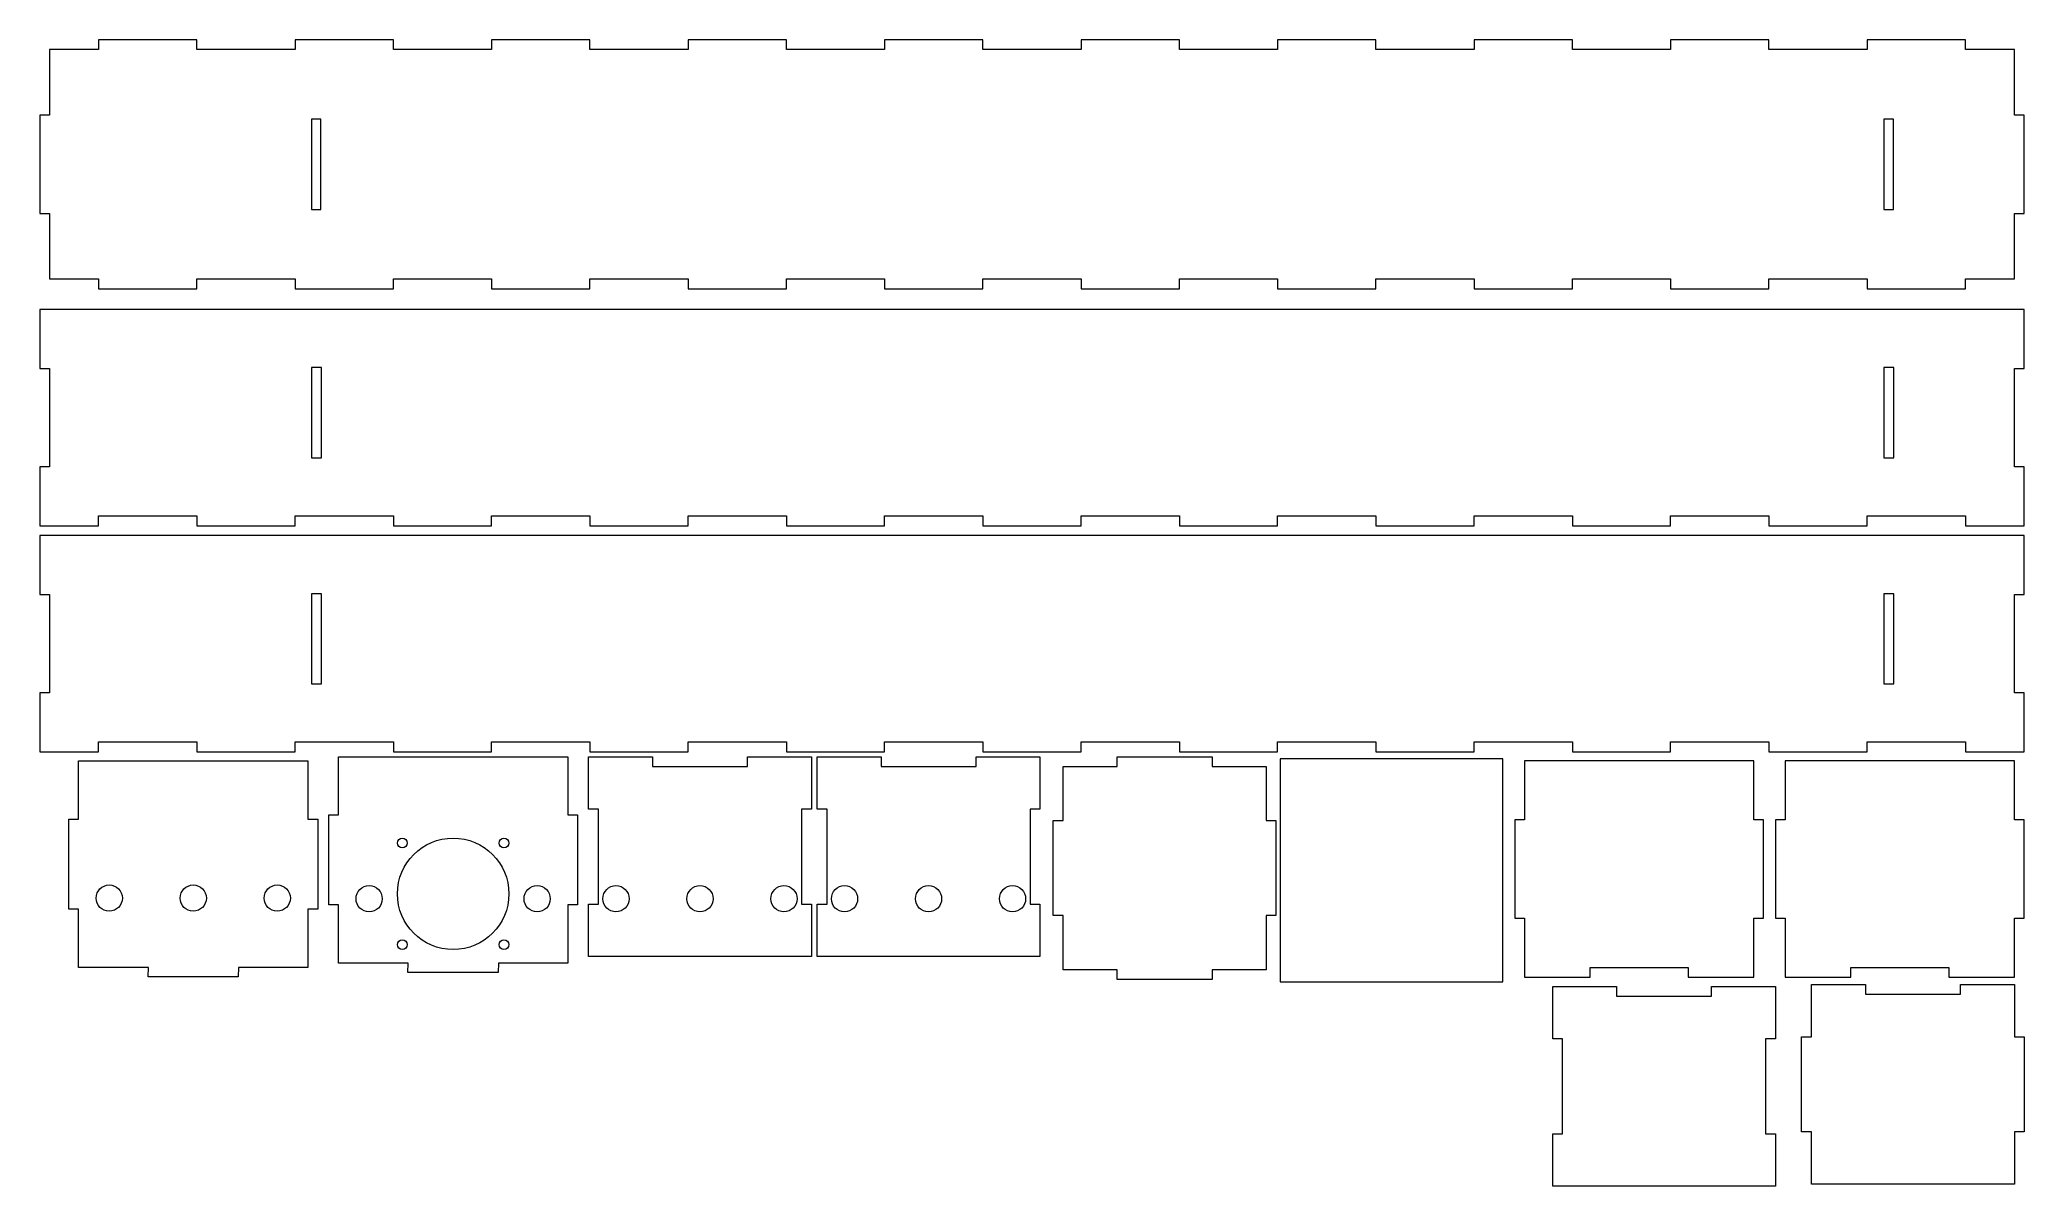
# Model space of a CAD drawing. Header units: millimetres. Extents: x -2328 to -1722, y 4465 to 4815.
import ezdxf

# ---------------------------------------------------------------- set-up
doc = ezdxf.new("R2010")
doc.units = ezdxf.units.MM
doc.header["$MEASUREMENT"] = 0
doc.layers.add('Layer 1', color=7, linetype='Continuous')
doc.layers.add('Score', color=7, linetype='Continuous')

msp = doc.modelspace()

# ---------------------------------------------------------------- linework, layer by layer
at = {"layer": 'Layer 1', "color": 250, "lineweight": 18}
for points in [[(-2244.82, 4763.3549), (-2241.9444, 4763.3549), (-2241.9444, 4790.9431), (-2244.82, 4790.9431), (-2244.82, 4763.3549)], [(-1764.68, 4763.3549), (-1761.8044, 4763.3549), (-1761.8044, 4790.9431), (-1764.68, 4790.9431), (-1764.68, 4763.3549)], [(-2244.82, 4687.5745), (-2241.82, 4687.5745), (-2241.82, 4715.0745), (-2244.82, 4715.0745), (-2244.82, 4687.5745)], [(-1764.68, 4687.5745), (-1761.68, 4687.5745), (-1761.68, 4715.0745), (-1764.68, 4715.0745), (-1764.68, 4687.5745)], [(-2244.82, 4618.5747), (-2241.82, 4618.5747), (-2241.82, 4646.0747), (-2244.82, 4646.0747), (-2244.82, 4618.5747)], [(-1764.68, 4618.5747), (-1761.68, 4618.5747), (-1761.68, 4646.0747), (-1764.68, 4646.0747), (-1764.68, 4618.5747)], [(-1949.0206, 4527.6243), (-1881.0206, 4527.6243), (-1881.0206, 4595.6243), (-1949.0206, 4595.6243), (-1949.0206, 4527.6243)]]:
    msp.add_lwpolyline(points, close=True, dxfattribs=at)
for centre, major_axis, ratio in [((-2201.566, 4554.4745), (17.0012, 0), 0.99992942), ((-2217.0672, 4569.9743), (0, 1.5), 1), ((-2186.0673, 4569.9743), (0, 1.5), 1), ((-2217.0672, 4538.9747), (0, 1.5), 1), ((-2186.0673, 4538.9747), (0, 1.5), 1)]:
    msp.add_ellipse(centre, major_axis=major_axis, ratio=ratio, dxfattribs=at)
for points, knots in [([(-2236.5672, 4578.5745), (-2236.5672, 4578.5745), (-2236.5672, 4596.3245), (-2236.5672, 4596.3245), (-2236.5672, 4596.3245), (-2236.5672, 4596.3245), (-2166.5672, 4596.3245), (-2166.5672, 4596.3245), (-2166.5672, 4596.3245), (-2166.5672, 4596.3245), (-2166.5672, 4578.5745), (-2166.5672, 4578.5745)], [0, 0, 0, 0, 0.25, 0.25, 0.25, 0.25, 0.5, 0.5, 0.5, 0.5, 1, 1, 1, 1]), ([(-2236.5672, 4551.0745), (-2236.5672, 4551.0745), (-2239.5672, 4551.0745), (-2239.5672, 4551.0745), (-2239.5672, 4551.0745), (-2239.5672, 4551.0745), (-2239.5672, 4578.5745), (-2239.5672, 4578.5745), (-2239.5672, 4578.5745), (-2239.5672, 4578.5745), (-2236.5672, 4578.5745), (-2236.5672, 4578.5745)], [0, 0, 0, 0, 0.25, 0.25, 0.25, 0.25, 0.5, 0.5, 0.5, 0.5, 1, 1, 1, 1]), ([(-2166.5672, 4578.5745), (-2166.5672, 4578.5745), (-2163.5672, 4578.5745), (-2163.5672, 4578.5745), (-2163.5672, 4578.5745), (-2163.5672, 4578.5745), (-2163.5672, 4551.0745), (-2163.5672, 4551.0745), (-2163.5672, 4551.0745), (-2163.5672, 4551.0745), (-2166.5672, 4551.0745), (-2166.5672, 4551.0745)], [0, 0, 0, 0, 0.25, 0.25, 0.25, 0.25, 0.5, 0.5, 0.5, 0.5, 1, 1, 1, 1]), ([(-2215.2731, 4533.3245), (-2215.2731, 4533.3245), (-2236.5672, 4533.3245), (-2236.5672, 4533.3245), (-2236.5672, 4533.3245), (-2236.5672, 4533.3245), (-2236.5672, 4551.0745), (-2236.5672, 4551.0745)], [0, 0, 0, 0, 0.33333333, 0.33333333, 0.33333333, 0.33333333, 1, 1, 1, 1]), ([(-2166.5672, 4551.0745), (-2166.5672, 4551.0745), (-2166.5672, 4533.3245), (-2166.5672, 4533.3245), (-2166.5672, 4533.3245), (-2166.5672, 4533.3245), (-2187.7731, 4533.3245), (-2187.7731, 4533.3245)], [0, 0, 0, 0, 0.33333333, 0.33333333, 0.33333333, 0.33333333, 1, 1, 1, 1]), ([(-2187.7731, 4533.3245), (-2187.7731, 4533.3245), (-2187.8613, 4530.4488), (-2187.8613, 4530.4488), (-2187.8613, 4530.4488), (-2187.8613, 4530.4488), (-2215.3613, 4530.4488), (-2215.3613, 4530.4488), (-2215.3613, 4530.4488), (-2215.3613, 4530.4488), (-2215.2731, 4533.3245), (-2215.2731, 4533.3245)], [0, 0, 0, 0, 0.25, 0.25, 0.25, 0.25, 0.5, 0.5, 0.5, 0.5, 1, 1, 1, 1])]:
    msp.add_open_spline(points, degree=3, knots=knots, dxfattribs=at)
at = {"layer": 'Score', "color": 250, "lineweight": 18}
for centre, major_axis, ratio in [((-2306.5852, 4553.17), (0, 4), 1), ((-2280.9343, 4553.17), (4.0003, 0), 0.99992501), ((-2255.2842, 4553.17), (0, 4), 1), ((-2227.2181, 4552.9747), (0, 4), 1), ((-2175.9171, 4552.9747), (0, 4), 1), ((-2151.8505, 4552.9747), (0, 4), 1), ((-2126.1992, 4552.9747), (4.0003, 0), 0.99992501), ((-2100.5495, 4552.9747), (0, 4), 1), ((-2082.0653, 4552.9747), (0, 4), 1), ((-2056.414, 4552.9747), (4.0003, 0), 0.99992501), ((-2030.7643, 4552.9747), (0, 4), 1)]:
    msp.add_ellipse(centre, major_axis=major_axis, ratio=ratio, dxfattribs=at)
at = {"layer": 'Score', "lineweight": 9}
for points in [[(-2324.82, 4812.149), (-2324.82, 4812.149), (-2324.82, 4792.149), (-2324.82, 4792.149)], [(-2309.82, 4812.149), (-2309.82, 4812.149), (-2324.82, 4812.149), (-2324.82, 4812.149)], [(-2279.82, 4815.149), (-2279.82, 4815.149), (-2309.82, 4815.149), (-2309.82, 4815.149)], [(-2309.82, 4815.149), (-2309.82, 4815.149), (-2309.82, 4812.149), (-2309.82, 4812.149)], [(-2279.82, 4812.149), (-2279.82, 4812.149), (-2279.82, 4815.149), (-2279.82, 4815.149)], [(-2249.82, 4812.149), (-2249.82, 4812.149), (-2279.82, 4812.149), (-2279.82, 4812.149)], [(-2219.82, 4815.149), (-2219.82, 4815.149), (-2249.82, 4815.149), (-2249.82, 4815.149)], [(-2249.82, 4815.149), (-2249.82, 4815.149), (-2249.82, 4812.149), (-2249.82, 4812.149)], [(-2219.82, 4812.149), (-2219.82, 4812.149), (-2219.82, 4815.149), (-2219.82, 4815.149)], [(-2189.82, 4812.149), (-2189.82, 4812.149), (-2219.82, 4812.149), (-2219.82, 4812.149)], [(-2159.82, 4815.149), (-2159.82, 4815.149), (-2189.82, 4815.149), (-2189.82, 4815.149)], [(-2189.82, 4815.149), (-2189.82, 4815.149), (-2189.82, 4812.149), (-2189.82, 4812.149)], [(-2159.82, 4812.149), (-2159.82, 4812.149), (-2159.82, 4815.149), (-2159.82, 4815.149)], [(-2129.82, 4812.149), (-2129.82, 4812.149), (-2159.82, 4812.149), (-2159.82, 4812.149)], [(-2099.82, 4815.149), (-2099.82, 4815.149), (-2129.82, 4815.149), (-2129.82, 4815.149)], [(-2129.82, 4815.149), (-2129.82, 4815.149), (-2129.82, 4812.149), (-2129.82, 4812.149)], [(-2099.82, 4812.149), (-2099.82, 4812.149), (-2099.82, 4815.149), (-2099.82, 4815.149)], [(-2069.82, 4812.149), (-2069.82, 4812.149), (-2099.82, 4812.149), (-2099.82, 4812.149)], [(-2039.82, 4815.149), (-2039.82, 4815.149), (-2069.82, 4815.149), (-2069.82, 4815.149)], [(-2069.82, 4815.149), (-2069.82, 4815.149), (-2069.82, 4812.149), (-2069.82, 4812.149)], [(-2039.82, 4812.149), (-2039.82, 4812.149), (-2039.82, 4815.149), (-2039.82, 4815.149)], [(-2009.82, 4812.149), (-2009.82, 4812.149), (-2039.82, 4812.149), (-2039.82, 4812.149)], [(-1979.82, 4815.149), (-1979.82, 4815.149), (-2009.82, 4815.149), (-2009.82, 4815.149)], [(-2009.82, 4815.149), (-2009.82, 4815.149), (-2009.82, 4812.149), (-2009.82, 4812.149)], [(-1979.82, 4812.149), (-1979.82, 4812.149), (-1979.82, 4815.149), (-1979.82, 4815.149)], [(-1949.82, 4812.149), (-1949.82, 4812.149), (-1979.82, 4812.149), (-1979.82, 4812.149)], [(-1919.82, 4815.149), (-1919.82, 4815.149), (-1949.82, 4815.149), (-1949.82, 4815.149)], [(-1949.82, 4815.149), (-1949.82, 4815.149), (-1949.82, 4812.149), (-1949.82, 4812.149)], [(-1919.82, 4812.149), (-1919.82, 4812.149), (-1919.82, 4815.149), (-1919.82, 4815.149)], [(-1889.82, 4812.149), (-1889.82, 4812.149), (-1919.82, 4812.149), (-1919.82, 4812.149)], [(-1859.82, 4815.149), (-1859.82, 4815.149), (-1889.82, 4815.149), (-1889.82, 4815.149)], [(-1889.82, 4815.149), (-1889.82, 4815.149), (-1889.82, 4812.149), (-1889.82, 4812.149)], [(-1859.82, 4812.149), (-1859.82, 4812.149), (-1859.82, 4815.149), (-1859.82, 4815.149)], [(-1829.82, 4812.149), (-1829.82, 4812.149), (-1859.82, 4812.149), (-1859.82, 4812.149)], [(-1799.82, 4815.149), (-1799.82, 4815.149), (-1829.82, 4815.149), (-1829.82, 4815.149)], [(-1829.82, 4815.149), (-1829.82, 4815.149), (-1829.82, 4812.149), (-1829.82, 4812.149)], [(-1799.82, 4812.149), (-1799.82, 4812.149), (-1799.82, 4815.149), (-1799.82, 4815.149)], [(-1769.82, 4812.149), (-1769.82, 4812.149), (-1799.82, 4812.149), (-1799.82, 4812.149)], [(-1739.82, 4815.149), (-1739.82, 4815.149), (-1769.82, 4815.149), (-1769.82, 4815.149)], [(-1769.82, 4815.149), (-1769.82, 4815.149), (-1769.82, 4812.149), (-1769.82, 4812.149)], [(-1739.82, 4812.149), (-1739.82, 4812.149), (-1739.82, 4815.149), (-1739.82, 4815.149)], [(-1724.82, 4812.149), (-1724.82, 4812.149), (-1739.82, 4812.149), (-1739.82, 4812.149)], [(-1724.82, 4792.149), (-1724.82, 4792.149), (-1724.82, 4812.149), (-1724.82, 4812.149)], [(-2324.82, 4792.149), (-2324.82, 4792.149), (-2327.82, 4792.149), (-2327.82, 4792.149)], [(-2327.82, 4792.149), (-2327.82, 4792.149), (-2327.82, 4762.149), (-2327.82, 4762.149)], [(-1721.82, 4792.149), (-1721.82, 4792.149), (-1724.82, 4792.149), (-1724.82, 4792.149)], [(-1721.82, 4762.149), (-1721.82, 4762.149), (-1721.82, 4792.149), (-1721.82, 4792.149)], [(-2327.82, 4762.149), (-2327.82, 4762.149), (-2324.82, 4762.149), (-2324.82, 4762.149)], [(-2324.82, 4762.149), (-2324.82, 4762.149), (-2324.82, 4742.149), (-2324.82, 4742.149)], [(-1724.82, 4742.149), (-1724.82, 4742.149), (-1724.82, 4762.149), (-1724.82, 4762.149)], [(-1724.82, 4762.149), (-1724.82, 4762.149), (-1721.82, 4762.149), (-1721.82, 4762.149)], [(-2324.82, 4742.149), (-2324.82, 4742.149), (-2309.82, 4742.149), (-2309.82, 4742.149)], [(-2309.82, 4742.149), (-2309.82, 4742.149), (-2309.82, 4739.149), (-2309.82, 4739.149)], [(-2309.82, 4739.149), (-2309.82, 4739.149), (-2279.82, 4739.149), (-2279.82, 4739.149)], [(-2279.82, 4739.149), (-2279.82, 4739.149), (-2279.82, 4742.149), (-2279.82, 4742.149)], [(-2279.82, 4742.149), (-2279.82, 4742.149), (-2249.82, 4742.149), (-2249.82, 4742.149)], [(-2249.82, 4742.149), (-2249.82, 4742.149), (-2249.82, 4739.149), (-2249.82, 4739.149)], [(-2249.82, 4739.149), (-2249.82, 4739.149), (-2219.82, 4739.149), (-2219.82, 4739.149)], [(-2219.82, 4739.149), (-2219.82, 4739.149), (-2219.82, 4742.149), (-2219.82, 4742.149)], [(-2219.82, 4742.149), (-2219.82, 4742.149), (-2189.82, 4742.149), (-2189.82, 4742.149)], [(-2189.82, 4742.149), (-2189.82, 4742.149), (-2189.82, 4739.149), (-2189.82, 4739.149)], [(-2189.82, 4739.149), (-2189.82, 4739.149), (-2159.82, 4739.149), (-2159.82, 4739.149)], [(-2159.82, 4739.149), (-2159.82, 4739.149), (-2159.82, 4742.149), (-2159.82, 4742.149)], [(-2159.82, 4742.149), (-2159.82, 4742.149), (-2129.82, 4742.149), (-2129.82, 4742.149)], [(-2129.82, 4742.149), (-2129.82, 4742.149), (-2129.82, 4739.149), (-2129.82, 4739.149)], [(-2129.82, 4739.149), (-2129.82, 4739.149), (-2099.82, 4739.149), (-2099.82, 4739.149)], [(-2099.82, 4739.149), (-2099.82, 4739.149), (-2099.82, 4742.149), (-2099.82, 4742.149)], [(-2099.82, 4742.149), (-2099.82, 4742.149), (-2069.82, 4742.149), (-2069.82, 4742.149)], [(-2069.82, 4742.149), (-2069.82, 4742.149), (-2069.82, 4739.149), (-2069.82, 4739.149)], [(-2069.82, 4739.149), (-2069.82, 4739.149), (-2039.82, 4739.149), (-2039.82, 4739.149)], [(-2039.82, 4739.149), (-2039.82, 4739.149), (-2039.82, 4742.149), (-2039.82, 4742.149)], [(-2039.82, 4742.149), (-2039.82, 4742.149), (-2009.82, 4742.149), (-2009.82, 4742.149)], [(-2009.82, 4742.149), (-2009.82, 4742.149), (-2009.82, 4739.149), (-2009.82, 4739.149)], [(-2009.82, 4739.149), (-2009.82, 4739.149), (-1979.82, 4739.149), (-1979.82, 4739.149)], [(-1979.82, 4739.149), (-1979.82, 4739.149), (-1979.82, 4742.149), (-1979.82, 4742.149)], [(-1979.82, 4742.149), (-1979.82, 4742.149), (-1949.82, 4742.149), (-1949.82, 4742.149)], [(-1949.82, 4742.149), (-1949.82, 4742.149), (-1949.82, 4739.149), (-1949.82, 4739.149)], [(-1949.82, 4739.149), (-1949.82, 4739.149), (-1919.82, 4739.149), (-1919.82, 4739.149)], [(-1919.82, 4739.149), (-1919.82, 4739.149), (-1919.82, 4742.149), (-1919.82, 4742.149)], [(-1919.82, 4742.149), (-1919.82, 4742.149), (-1889.82, 4742.149), (-1889.82, 4742.149)], [(-1889.82, 4742.149), (-1889.82, 4742.149), (-1889.82, 4739.149), (-1889.82, 4739.149)], [(-1889.82, 4739.149), (-1889.82, 4739.149), (-1859.82, 4739.149), (-1859.82, 4739.149)], [(-1859.82, 4739.149), (-1859.82, 4739.149), (-1859.82, 4742.149), (-1859.82, 4742.149)], [(-1859.82, 4742.149), (-1859.82, 4742.149), (-1829.82, 4742.149), (-1829.82, 4742.149)], [(-1829.82, 4742.149), (-1829.82, 4742.149), (-1829.82, 4739.149), (-1829.82, 4739.149)], [(-1829.82, 4739.149), (-1829.82, 4739.149), (-1799.82, 4739.149), (-1799.82, 4739.149)], [(-1799.82, 4739.149), (-1799.82, 4739.149), (-1799.82, 4742.149), (-1799.82, 4742.149)], [(-1799.82, 4742.149), (-1799.82, 4742.149), (-1769.82, 4742.149), (-1769.82, 4742.149)], [(-1769.82, 4742.149), (-1769.82, 4742.149), (-1769.82, 4739.149), (-1769.82, 4739.149)], [(-1769.82, 4739.149), (-1769.82, 4739.149), (-1739.82, 4739.149), (-1739.82, 4739.149)], [(-1739.82, 4739.149), (-1739.82, 4739.149), (-1739.82, 4742.149), (-1739.82, 4742.149)], [(-1739.82, 4742.149), (-1739.82, 4742.149), (-1724.82, 4742.149), (-1724.82, 4742.149)], [(-2327.82, 4732.8245), (-2327.82, 4732.8245), (-2327.82, 4714.8245), (-2327.82, 4714.8245)], [(-1721.82, 4732.8245), (-1721.82, 4732.8245), (-2327.82, 4732.8245), (-2327.82, 4732.8245)], [(-1721.82, 4714.8245), (-1721.82, 4714.8245), (-1721.82, 4732.8245), (-1721.82, 4732.8245)], [(-2327.82, 4714.8245), (-2327.82, 4714.8245), (-2324.82, 4714.8245), (-2324.82, 4714.8245)], [(-2324.82, 4714.8245), (-2324.82, 4714.8245), (-2324.82, 4684.8245), (-2324.82, 4684.8245)], [(-1724.82, 4684.8245), (-1724.82, 4684.8245), (-1724.82, 4714.8245), (-1724.82, 4714.8245)], [(-1724.82, 4714.8245), (-1724.82, 4714.8245), (-1721.82, 4714.8245), (-1721.82, 4714.8245)], [(-2324.82, 4684.8245), (-2324.82, 4684.8245), (-2327.82, 4684.8245), (-2327.82, 4684.8245)], [(-2327.82, 4684.8245), (-2327.82, 4684.8245), (-2327.82, 4666.8245), (-2327.82, 4666.8245)], [(-1721.82, 4684.8245), (-1721.82, 4684.8245), (-1724.82, 4684.8245), (-1724.82, 4684.8245)], [(-1721.82, 4666.8245), (-1721.82, 4666.8245), (-1721.82, 4684.8245), (-1721.82, 4684.8245)], [(-2327.82, 4666.8245), (-2327.82, 4666.8245), (-2309.82, 4666.8245), (-2309.82, 4666.8245)], [(-2309.82, 4666.8245), (-2309.82, 4666.8245), (-2309.82, 4669.8245), (-2309.82, 4669.8245)], [(-2309.82, 4669.8245), (-2309.82, 4669.8245), (-2279.82, 4669.8245), (-2279.82, 4669.8245)], [(-2279.82, 4669.8245), (-2279.82, 4669.8245), (-2279.82, 4666.8245), (-2279.82, 4666.8245)], [(-2279.82, 4666.8245), (-2279.82, 4666.8245), (-2249.82, 4666.8245), (-2249.82, 4666.8245)], [(-2249.82, 4666.8245), (-2249.82, 4666.8245), (-2249.82, 4669.8245), (-2249.82, 4669.8245)], [(-2249.82, 4669.8245), (-2249.82, 4669.8245), (-2219.82, 4669.8245), (-2219.82, 4669.8245)], [(-2219.82, 4669.8245), (-2219.82, 4669.8245), (-2219.82, 4666.8245), (-2219.82, 4666.8245)], [(-2219.82, 4666.8245), (-2219.82, 4666.8245), (-2189.82, 4666.8245), (-2189.82, 4666.8245)], [(-2189.82, 4666.8245), (-2189.82, 4666.8245), (-2189.82, 4669.8245), (-2189.82, 4669.8245)], [(-2189.82, 4669.8245), (-2189.82, 4669.8245), (-2159.82, 4669.8245), (-2159.82, 4669.8245)], [(-2159.82, 4669.8245), (-2159.82, 4669.8245), (-2159.82, 4666.8245), (-2159.82, 4666.8245)], [(-2159.82, 4666.8245), (-2159.82, 4666.8245), (-2129.82, 4666.8245), (-2129.82, 4666.8245)], [(-2129.82, 4666.8245), (-2129.82, 4666.8245), (-2129.82, 4669.8245), (-2129.82, 4669.8245)], [(-2129.82, 4669.8245), (-2129.82, 4669.8245), (-2099.82, 4669.8245), (-2099.82, 4669.8245)], [(-2099.82, 4669.8245), (-2099.82, 4669.8245), (-2099.82, 4666.8245), (-2099.82, 4666.8245)], [(-2099.82, 4666.8245), (-2099.82, 4666.8245), (-2069.82, 4666.8245), (-2069.82, 4666.8245)], [(-2069.82, 4666.8245), (-2069.82, 4666.8245), (-2069.82, 4669.8245), (-2069.82, 4669.8245)], [(-2069.82, 4669.8245), (-2069.82, 4669.8245), (-2039.82, 4669.8245), (-2039.82, 4669.8245)], [(-2039.82, 4669.8245), (-2039.82, 4669.8245), (-2039.82, 4666.8245), (-2039.82, 4666.8245)], [(-2039.82, 4666.8245), (-2039.82, 4666.8245), (-2009.82, 4666.8245), (-2009.82, 4666.8245)], [(-2009.82, 4666.8245), (-2009.82, 4666.8245), (-2009.82, 4669.8245), (-2009.82, 4669.8245)], [(-2009.82, 4669.8245), (-2009.82, 4669.8245), (-1979.82, 4669.8245), (-1979.82, 4669.8245)], [(-1979.82, 4669.8245), (-1979.82, 4669.8245), (-1979.82, 4666.8245), (-1979.82, 4666.8245)], [(-1979.82, 4666.8245), (-1979.82, 4666.8245), (-1949.82, 4666.8245), (-1949.82, 4666.8245)], [(-1949.82, 4666.8245), (-1949.82, 4666.8245), (-1949.82, 4669.8245), (-1949.82, 4669.8245)], [(-1949.82, 4669.8245), (-1949.82, 4669.8245), (-1919.82, 4669.8245), (-1919.82, 4669.8245)], [(-1919.82, 4669.8245), (-1919.82, 4669.8245), (-1919.82, 4666.8245), (-1919.82, 4666.8245)], [(-1919.82, 4666.8245), (-1919.82, 4666.8245), (-1889.82, 4666.8245), (-1889.82, 4666.8245)], [(-1889.82, 4666.8245), (-1889.82, 4666.8245), (-1889.82, 4669.8245), (-1889.82, 4669.8245)], [(-1889.82, 4669.8245), (-1889.82, 4669.8245), (-1859.82, 4669.8245), (-1859.82, 4669.8245)], [(-1859.82, 4669.8245), (-1859.82, 4669.8245), (-1859.82, 4666.8245), (-1859.82, 4666.8245)], [(-1859.82, 4666.8245), (-1859.82, 4666.8245), (-1829.82, 4666.8245), (-1829.82, 4666.8245)], [(-1829.82, 4666.8245), (-1829.82, 4666.8245), (-1829.82, 4669.8245), (-1829.82, 4669.8245)], [(-1829.82, 4669.8245), (-1829.82, 4669.8245), (-1799.82, 4669.8245), (-1799.82, 4669.8245)], [(-1799.82, 4669.8245), (-1799.82, 4669.8245), (-1799.82, 4666.8245), (-1799.82, 4666.8245)], [(-1799.82, 4666.8245), (-1799.82, 4666.8245), (-1769.82, 4666.8245), (-1769.82, 4666.8245)], [(-1769.82, 4666.8245), (-1769.82, 4666.8245), (-1769.82, 4669.8245), (-1769.82, 4669.8245)], [(-1769.82, 4669.8245), (-1769.82, 4669.8245), (-1739.82, 4669.8245), (-1739.82, 4669.8245)], [(-1739.82, 4669.8245), (-1739.82, 4669.8245), (-1739.82, 4666.8245), (-1739.82, 4666.8245)], [(-1739.82, 4666.8245), (-1739.82, 4666.8245), (-1721.82, 4666.8245), (-1721.82, 4666.8245)], [(-2327.82, 4663.8245), (-2327.82, 4663.8245), (-2327.82, 4645.8245), (-2327.82, 4645.8245)], [(-1721.82, 4663.8245), (-1721.82, 4663.8245), (-2327.82, 4663.8245), (-2327.82, 4663.8245)], [(-1721.82, 4645.8245), (-1721.82, 4645.8245), (-1721.82, 4663.8245), (-1721.82, 4663.8245)], [(-2327.82, 4645.8245), (-2327.82, 4645.8245), (-2324.82, 4645.8245), (-2324.82, 4645.8245)], [(-2324.82, 4645.8245), (-2324.82, 4645.8245), (-2324.82, 4615.8245), (-2324.82, 4615.8245)], [(-1724.82, 4615.8245), (-1724.82, 4615.8245), (-1724.82, 4645.8245), (-1724.82, 4645.8245)], [(-1724.82, 4645.8245), (-1724.82, 4645.8245), (-1721.82, 4645.8245), (-1721.82, 4645.8245)], [(-2324.82, 4615.8245), (-2324.82, 4615.8245), (-2327.82, 4615.8245), (-2327.82, 4615.8245)], [(-2327.82, 4615.8245), (-2327.82, 4615.8245), (-2327.82, 4597.8245), (-2327.82, 4597.8245)], [(-1721.82, 4615.8245), (-1721.82, 4615.8245), (-1724.82, 4615.8245), (-1724.82, 4615.8245)], [(-1721.82, 4597.8245), (-1721.82, 4597.8245), (-1721.82, 4615.8245), (-1721.82, 4615.8245)], [(-2309.82, 4597.8245), (-2309.82, 4597.8245), (-2309.82, 4600.8245), (-2309.82, 4600.8245)], [(-2309.82, 4600.8245), (-2309.82, 4600.8245), (-2279.82, 4600.8245), (-2279.82, 4600.8245)], [(-2279.82, 4600.8245), (-2279.82, 4600.8245), (-2279.82, 4597.8245), (-2279.82, 4597.8245)], [(-2249.82, 4597.8245), (-2249.82, 4597.8245), (-2249.82, 4600.8245), (-2249.82, 4600.8245)], [(-2249.82, 4600.8245), (-2249.82, 4600.8245), (-2219.82, 4600.8245), (-2219.82, 4600.8245)], [(-2219.82, 4600.8245), (-2219.82, 4600.8245), (-2219.82, 4597.8245), (-2219.82, 4597.8245)], [(-2189.82, 4597.8245), (-2189.82, 4597.8245), (-2189.82, 4600.8245), (-2189.82, 4600.8245)], [(-2189.82, 4600.8245), (-2189.82, 4600.8245), (-2159.82, 4600.8245), (-2159.82, 4600.8245)], [(-2159.82, 4600.8245), (-2159.82, 4600.8245), (-2159.82, 4597.8245), (-2159.82, 4597.8245)], [(-2129.82, 4597.8245), (-2129.82, 4597.8245), (-2129.82, 4600.8245), (-2129.82, 4600.8245)], [(-2129.82, 4600.8245), (-2129.82, 4600.8245), (-2099.82, 4600.8245), (-2099.82, 4600.8245)], [(-2099.82, 4600.8245), (-2099.82, 4600.8245), (-2099.82, 4597.8245), (-2099.82, 4597.8245)], [(-2069.82, 4597.8245), (-2069.82, 4597.8245), (-2069.82, 4600.8245), (-2069.82, 4600.8245)], [(-2069.82, 4600.8245), (-2069.82, 4600.8245), (-2039.82, 4600.8245), (-2039.82, 4600.8245)], [(-2039.82, 4600.8245), (-2039.82, 4600.8245), (-2039.82, 4597.8245), (-2039.82, 4597.8245)], [(-2009.82, 4597.8245), (-2009.82, 4597.8245), (-2009.82, 4600.8245), (-2009.82, 4600.8245)], [(-2009.82, 4600.8245), (-2009.82, 4600.8245), (-1979.82, 4600.8245), (-1979.82, 4600.8245)], [(-1979.82, 4600.8245), (-1979.82, 4600.8245), (-1979.82, 4597.8245), (-1979.82, 4597.8245)], [(-1949.82, 4597.8245), (-1949.82, 4597.8245), (-1949.82, 4600.8245), (-1949.82, 4600.8245)], [(-1949.82, 4600.8245), (-1949.82, 4600.8245), (-1919.82, 4600.8245), (-1919.82, 4600.8245)], [(-1919.82, 4600.8245), (-1919.82, 4600.8245), (-1919.82, 4597.8245), (-1919.82, 4597.8245)], [(-1889.82, 4597.8245), (-1889.82, 4597.8245), (-1889.82, 4600.8245), (-1889.82, 4600.8245)], [(-1889.82, 4600.8245), (-1889.82, 4600.8245), (-1859.82, 4600.8245), (-1859.82, 4600.8245)], [(-1859.82, 4600.8245), (-1859.82, 4600.8245), (-1859.82, 4597.8245), (-1859.82, 4597.8245)], [(-1829.82, 4597.8245), (-1829.82, 4597.8245), (-1829.82, 4600.8245), (-1829.82, 4600.8245)], [(-1829.82, 4600.8245), (-1829.82, 4600.8245), (-1799.82, 4600.8245), (-1799.82, 4600.8245)], [(-1799.82, 4600.8245), (-1799.82, 4600.8245), (-1799.82, 4597.8245), (-1799.82, 4597.8245)], [(-1769.82, 4597.8245), (-1769.82, 4597.8245), (-1769.82, 4600.8245), (-1769.82, 4600.8245)], [(-1769.82, 4600.8245), (-1769.82, 4600.8245), (-1739.82, 4600.8245), (-1739.82, 4600.8245)], [(-1739.82, 4600.8245), (-1739.82, 4600.8245), (-1739.82, 4597.8245), (-1739.82, 4597.8245)], [(-2327.82, 4597.8245), (-2327.82, 4597.8245), (-2309.82, 4597.8245), (-2309.82, 4597.8245)], [(-2279.82, 4597.8245), (-2279.82, 4597.8245), (-2249.82, 4597.8245), (-2249.82, 4597.8245)], [(-2219.82, 4597.8245), (-2219.82, 4597.8245), (-2189.82, 4597.8245), (-2189.82, 4597.8245)], [(-2160.1996, 4580.3245), (-2160.1996, 4580.3245), (-2160.1996, 4596.3245), (-2160.1996, 4596.3245)], [(-2160.1996, 4596.3245), (-2160.1996, 4596.3245), (-2140.6996, 4596.3245), (-2140.6996, 4596.3245)], [(-2159.82, 4597.8245), (-2159.82, 4597.8245), (-2129.82, 4597.8245), (-2129.82, 4597.8245)], [(-2140.6996, 4596.3245), (-2140.6996, 4596.3245), (-2140.6996, 4593.3245), (-2140.6996, 4593.3245)], [(-2111.6996, 4593.3245), (-2111.6996, 4593.3245), (-2111.6996, 4596.3245), (-2111.6996, 4596.3245)], [(-2111.6996, 4596.3245), (-2111.6996, 4596.3245), (-2092.1996, 4596.3245), (-2092.1996, 4596.3245)], [(-2099.82, 4597.8245), (-2099.82, 4597.8245), (-2069.82, 4597.8245), (-2069.82, 4597.8245)], [(-2092.1996, 4596.3245), (-2092.1996, 4596.3245), (-2092.1996, 4580.3245), (-2092.1996, 4580.3245)], [(-2090.4144, 4580.3245), (-2090.4144, 4580.3245), (-2090.4144, 4596.3245), (-2090.4144, 4596.3245)], [(-2090.4144, 4596.3245), (-2090.4144, 4596.3245), (-2070.9144, 4596.3245), (-2070.9144, 4596.3245)], [(-2070.9144, 4596.3245), (-2070.9144, 4596.3245), (-2070.9144, 4593.3245), (-2070.9144, 4593.3245)], [(-2041.9144, 4593.3245), (-2041.9144, 4593.3245), (-2041.9144, 4596.3245), (-2041.9144, 4596.3245)], [(-2041.9144, 4596.3245), (-2041.9144, 4596.3245), (-2022.4144, 4596.3245), (-2022.4144, 4596.3245)], [(-2039.82, 4597.8245), (-2039.82, 4597.8245), (-2009.82, 4597.8245), (-2009.82, 4597.8245)], [(-2022.4144, 4596.3245), (-2022.4144, 4596.3245), (-2022.4144, 4580.3245), (-2022.4144, 4580.3245)], [(-1998.8379, 4593.3243), (-1998.8379, 4593.3243), (-1998.8379, 4596.3243), (-1998.8379, 4596.3243)], [(-1998.8379, 4596.3243), (-1998.8379, 4596.3243), (-1969.8379, 4596.3243), (-1969.8379, 4596.3243)], [(-1979.82, 4597.8245), (-1979.82, 4597.8245), (-1949.82, 4597.8245), (-1949.82, 4597.8245)], [(-1969.8379, 4596.3243), (-1969.8379, 4596.3243), (-1969.8379, 4593.3243), (-1969.8379, 4593.3243)], [(-1919.82, 4597.8245), (-1919.82, 4597.8245), (-1889.82, 4597.8245), (-1889.82, 4597.8245)], [(-1874.4204, 4595.0198), (-1874.4204, 4595.0198), (-1874.4204, 4577.0198), (-1874.4204, 4577.0198)], [(-1804.4204, 4595.0198), (-1804.4204, 4595.0198), (-1874.4204, 4595.0198), (-1874.4204, 4595.0198)], [(-1859.82, 4597.8245), (-1859.82, 4597.8245), (-1829.82, 4597.8245), (-1829.82, 4597.8245)], [(-1804.4204, 4577.0198), (-1804.4204, 4577.0198), (-1804.4204, 4595.0198), (-1804.4204, 4595.0198)], [(-1799.82, 4597.8245), (-1799.82, 4597.8245), (-1769.82, 4597.8245), (-1769.82, 4597.8245)], [(-1794.82, 4595.0198), (-1794.82, 4595.0198), (-1794.82, 4577.0198), (-1794.82, 4577.0198)], [(-1724.82, 4595.0198), (-1724.82, 4595.0198), (-1794.82, 4595.0198), (-1794.82, 4595.0198)], [(-1739.82, 4597.8245), (-1739.82, 4597.8245), (-1721.82, 4597.8245), (-1721.82, 4597.8245)], [(-1724.82, 4577.0198), (-1724.82, 4577.0198), (-1724.82, 4595.0198), (-1724.82, 4595.0198)], [(-2140.6996, 4593.3245), (-2140.6996, 4593.3245), (-2111.6996, 4593.3245), (-2111.6996, 4593.3245)], [(-2070.9144, 4593.3245), (-2070.9144, 4593.3245), (-2041.9144, 4593.3245), (-2041.9144, 4593.3245)], [(-2015.3379, 4576.8243), (-2015.3379, 4576.8243), (-2015.3379, 4593.3243), (-2015.3379, 4593.3243)], [(-2015.3379, 4593.3243), (-2015.3379, 4593.3243), (-1998.8379, 4593.3243), (-1998.8379, 4593.3243)], [(-1969.8379, 4593.3243), (-1969.8379, 4593.3243), (-1953.3379, 4593.3243), (-1953.3379, 4593.3243)], [(-1953.3379, 4593.3243), (-1953.3379, 4593.3243), (-1953.3379, 4576.8243), (-1953.3379, 4576.8243)], [(-2157.1996, 4580.3245), (-2157.1996, 4580.3245), (-2160.1996, 4580.3245), (-2160.1996, 4580.3245)], [(-2157.1996, 4551.3245), (-2157.1996, 4551.3245), (-2157.1996, 4580.3245), (-2157.1996, 4580.3245)], [(-2092.1996, 4580.3245), (-2092.1996, 4580.3245), (-2095.1996, 4580.3245), (-2095.1996, 4580.3245)], [(-2095.1996, 4580.3245), (-2095.1996, 4580.3245), (-2095.1996, 4551.3245), (-2095.1996, 4551.3245)], [(-2087.4144, 4580.3245), (-2087.4144, 4580.3245), (-2090.4144, 4580.3245), (-2090.4144, 4580.3245)], [(-2087.4144, 4551.3245), (-2087.4144, 4551.3245), (-2087.4144, 4580.3245), (-2087.4144, 4580.3245)], [(-2022.4144, 4580.3245), (-2022.4144, 4580.3245), (-2025.4144, 4580.3245), (-2025.4144, 4580.3245)], [(-2025.4144, 4580.3245), (-2025.4144, 4580.3245), (-2025.4144, 4551.3245), (-2025.4144, 4551.3245)], [(-2018.3379, 4547.8243), (-2018.3379, 4547.8243), (-2018.3379, 4576.8243), (-2018.3379, 4576.8243)], [(-2018.3379, 4576.8243), (-2018.3379, 4576.8243), (-2015.3379, 4576.8243), (-2015.3379, 4576.8243)], [(-1953.3379, 4576.8243), (-1953.3379, 4576.8243), (-1950.3379, 4576.8243), (-1950.3379, 4576.8243)], [(-1950.3379, 4576.8243), (-1950.3379, 4576.8243), (-1950.3379, 4547.8243), (-1950.3379, 4547.8243)], [(-1874.4204, 4577.0198), (-1874.4204, 4577.0198), (-1877.4204, 4577.0198), (-1877.4204, 4577.0198)], [(-1877.4204, 4577.0198), (-1877.4204, 4577.0198), (-1877.4204, 4547.0198), (-1877.4204, 4547.0198)], [(-1801.4204, 4577.0198), (-1801.4204, 4577.0198), (-1804.4204, 4577.0198), (-1804.4204, 4577.0198)], [(-1801.4204, 4547.0198), (-1801.4204, 4547.0198), (-1801.4204, 4577.0198), (-1801.4204, 4577.0198)], [(-1794.82, 4577.0198), (-1794.82, 4577.0198), (-1797.82, 4577.0198), (-1797.82, 4577.0198)], [(-1797.82, 4577.0198), (-1797.82, 4577.0198), (-1797.82, 4547.0198), (-1797.82, 4547.0198)], [(-1721.82, 4577.0198), (-1721.82, 4577.0198), (-1724.82, 4577.0198), (-1724.82, 4577.0198)], [(-1721.82, 4547.0198), (-1721.82, 4547.0198), (-1721.82, 4577.0198), (-1721.82, 4577.0198)], [(-2160.1996, 4535.3245), (-2160.1996, 4535.3245), (-2160.1996, 4551.3245), (-2160.1996, 4551.3245)], [(-2160.1996, 4551.3245), (-2160.1996, 4551.3245), (-2157.1996, 4551.3245), (-2157.1996, 4551.3245)], [(-2095.1996, 4551.3245), (-2095.1996, 4551.3245), (-2092.1996, 4551.3245), (-2092.1996, 4551.3245)], [(-2092.1996, 4551.3245), (-2092.1996, 4551.3245), (-2092.1996, 4535.3245), (-2092.1996, 4535.3245)], [(-2090.4144, 4535.3245), (-2090.4144, 4535.3245), (-2090.4144, 4551.3245), (-2090.4144, 4551.3245)], [(-2090.4144, 4551.3245), (-2090.4144, 4551.3245), (-2087.4144, 4551.3245), (-2087.4144, 4551.3245)], [(-2025.4144, 4551.3245), (-2025.4144, 4551.3245), (-2022.4144, 4551.3245), (-2022.4144, 4551.3245)], [(-2022.4144, 4551.3245), (-2022.4144, 4551.3245), (-2022.4144, 4535.3245), (-2022.4144, 4535.3245)], [(-2015.3379, 4547.8243), (-2015.3379, 4547.8243), (-2018.3379, 4547.8243), (-2018.3379, 4547.8243)], [(-2015.3379, 4531.3243), (-2015.3379, 4531.3243), (-2015.3379, 4547.8243), (-2015.3379, 4547.8243)], [(-1950.3379, 4547.8243), (-1950.3379, 4547.8243), (-1953.3379, 4547.8243), (-1953.3379, 4547.8243)], [(-1953.3379, 4547.8243), (-1953.3379, 4547.8243), (-1953.3379, 4531.3243), (-1953.3379, 4531.3243)], [(-1877.4204, 4547.0198), (-1877.4204, 4547.0198), (-1874.4204, 4547.0198), (-1874.4204, 4547.0198)], [(-1874.4204, 4547.0198), (-1874.4204, 4547.0198), (-1874.4204, 4529.0198), (-1874.4204, 4529.0198)], [(-1804.4204, 4529.0198), (-1804.4204, 4529.0198), (-1804.4204, 4547.0198), (-1804.4204, 4547.0198)], [(-1804.4204, 4547.0198), (-1804.4204, 4547.0198), (-1801.4204, 4547.0198), (-1801.4204, 4547.0198)], [(-1797.82, 4547.0198), (-1797.82, 4547.0198), (-1794.82, 4547.0198), (-1794.82, 4547.0198)], [(-1794.82, 4547.0198), (-1794.82, 4547.0198), (-1794.82, 4529.0198), (-1794.82, 4529.0198)], [(-1724.82, 4529.0198), (-1724.82, 4529.0198), (-1724.82, 4547.0198), (-1724.82, 4547.0198)], [(-1724.82, 4547.0198), (-1724.82, 4547.0198), (-1721.82, 4547.0198), (-1721.82, 4547.0198)], [(-2092.1996, 4535.3245), (-2092.1996, 4535.3245), (-2160.1996, 4535.3245), (-2160.1996, 4535.3245)], [(-2022.4144, 4535.3245), (-2022.4144, 4535.3245), (-2090.4144, 4535.3245), (-2090.4144, 4535.3245)], [(-1998.8379, 4531.3243), (-1998.8379, 4531.3243), (-2015.3379, 4531.3243), (-2015.3379, 4531.3243)], [(-1998.8379, 4528.3243), (-1998.8379, 4528.3243), (-1998.8379, 4531.3243), (-1998.8379, 4531.3243)], [(-1969.8379, 4528.3243), (-1969.8379, 4528.3243), (-1998.8379, 4528.3243), (-1998.8379, 4528.3243)], [(-1953.3379, 4531.3243), (-1953.3379, 4531.3243), (-1969.8379, 4531.3243), (-1969.8379, 4531.3243)], [(-1969.8379, 4531.3243), (-1969.8379, 4531.3243), (-1969.8379, 4528.3243), (-1969.8379, 4528.3243)], [(-1874.4204, 4529.0198), (-1874.4204, 4529.0198), (-1854.4204, 4529.0198), (-1854.4204, 4529.0198)], [(-1854.4204, 4529.0198), (-1854.4204, 4529.0198), (-1854.4204, 4532.0198), (-1854.4204, 4532.0198)], [(-1854.4204, 4532.0198), (-1854.4204, 4532.0198), (-1824.4204, 4532.0198), (-1824.4204, 4532.0198)], [(-1824.4204, 4532.0198), (-1824.4204, 4532.0198), (-1824.4204, 4529.0198), (-1824.4204, 4529.0198)], [(-1824.4204, 4529.0198), (-1824.4204, 4529.0198), (-1804.4204, 4529.0198), (-1804.4204, 4529.0198)], [(-1794.82, 4529.0198), (-1794.82, 4529.0198), (-1774.82, 4529.0198), (-1774.82, 4529.0198)], [(-1786.82, 4510.8243), (-1786.82, 4510.8243), (-1786.82, 4526.8243), (-1786.82, 4526.8243)], [(-1786.82, 4526.8243), (-1786.82, 4526.8243), (-1770.32, 4526.8243), (-1770.32, 4526.8243)], [(-1774.82, 4529.0198), (-1774.82, 4529.0198), (-1774.82, 4532.0198), (-1774.82, 4532.0198)], [(-1774.82, 4532.0198), (-1774.82, 4532.0198), (-1744.82, 4532.0198), (-1744.82, 4532.0198)], [(-1770.32, 4526.8243), (-1770.32, 4526.8243), (-1770.32, 4523.8243), (-1770.32, 4523.8243)], [(-1744.82, 4532.0198), (-1744.82, 4532.0198), (-1744.82, 4529.0198), (-1744.82, 4529.0198)], [(-1744.82, 4529.0198), (-1744.82, 4529.0198), (-1724.82, 4529.0198), (-1724.82, 4529.0198)], [(-1741.32, 4523.8243), (-1741.32, 4523.8243), (-1741.32, 4526.8243), (-1741.32, 4526.8243)], [(-1741.32, 4526.8243), (-1741.32, 4526.8243), (-1724.82, 4526.8243), (-1724.82, 4526.8243)], [(-1724.82, 4526.8243), (-1724.82, 4526.8243), (-1724.82, 4510.8243), (-1724.82, 4510.8243)], [(-1865.8204, 4526.2151), (-1865.8204, 4526.2151), (-1846.3204, 4526.2151), (-1846.3204, 4526.2151)], [(-1865.8204, 4510.2151), (-1865.8204, 4510.2151), (-1865.8204, 4526.2151), (-1865.8204, 4526.2151)], [(-1846.3204, 4526.2151), (-1846.3204, 4526.2151), (-1846.3204, 4523.2151), (-1846.3204, 4523.2151)], [(-1846.3204, 4523.2151), (-1846.3204, 4523.2151), (-1817.3204, 4523.2151), (-1817.3204, 4523.2151)], [(-1817.3204, 4523.2151), (-1817.3204, 4523.2151), (-1817.3204, 4526.2151), (-1817.3204, 4526.2151)], [(-1817.3204, 4526.2151), (-1817.3204, 4526.2151), (-1797.8204, 4526.2151), (-1797.8204, 4526.2151)], [(-1797.8204, 4526.2151), (-1797.8204, 4526.2151), (-1797.8204, 4510.2151), (-1797.8204, 4510.2151)], [(-1770.32, 4523.8243), (-1770.32, 4523.8243), (-1741.32, 4523.8243), (-1741.32, 4523.8243)], [(-1862.8204, 4510.2151), (-1862.8204, 4510.2151), (-1865.8204, 4510.2151), (-1865.8204, 4510.2151)], [(-1862.8204, 4481.2151), (-1862.8204, 4481.2151), (-1862.8204, 4510.2151), (-1862.8204, 4510.2151)], [(-1797.8204, 4510.2151), (-1797.8204, 4510.2151), (-1800.8204, 4510.2151), (-1800.8204, 4510.2151)], [(-1800.8204, 4510.2151), (-1800.8204, 4510.2151), (-1800.8204, 4481.2151), (-1800.8204, 4481.2151)], [(-1789.82, 4481.8243), (-1789.82, 4481.8243), (-1789.82, 4510.8243), (-1789.82, 4510.8243)], [(-1789.82, 4510.8243), (-1789.82, 4510.8243), (-1786.82, 4510.8243), (-1786.82, 4510.8243)], [(-1724.82, 4510.8243), (-1724.82, 4510.8243), (-1721.82, 4510.8243), (-1721.82, 4510.8243)], [(-1721.82, 4510.8243), (-1721.82, 4510.8243), (-1721.82, 4481.8243), (-1721.82, 4481.8243)], [(-1865.8204, 4465.2151), (-1865.8204, 4465.2151), (-1865.8204, 4481.2151), (-1865.8204, 4481.2151)], [(-1865.8204, 4481.2151), (-1865.8204, 4481.2151), (-1862.8204, 4481.2151), (-1862.8204, 4481.2151)], [(-1800.8204, 4481.2151), (-1800.8204, 4481.2151), (-1797.8204, 4481.2151), (-1797.8204, 4481.2151)], [(-1797.8204, 4481.2151), (-1797.8204, 4481.2151), (-1797.8204, 4465.2151), (-1797.8204, 4465.2151)], [(-1786.82, 4481.8243), (-1786.82, 4481.8243), (-1789.82, 4481.8243), (-1789.82, 4481.8243)], [(-1786.82, 4465.8243), (-1786.82, 4465.8243), (-1786.82, 4481.8243), (-1786.82, 4481.8243)], [(-1721.82, 4481.8243), (-1721.82, 4481.8243), (-1724.82, 4481.8243), (-1724.82, 4481.8243)], [(-1724.82, 4481.8243), (-1724.82, 4481.8243), (-1724.82, 4465.8243), (-1724.82, 4465.8243)], [(-1797.8204, 4465.2151), (-1797.8204, 4465.2151), (-1865.8204, 4465.2151), (-1865.8204, 4465.2151)], [(-1724.82, 4465.8243), (-1724.82, 4465.8243), (-1786.82, 4465.8243), (-1786.82, 4465.8243)]]:
    msp.add_open_spline(points, degree=3, dxfattribs=at)
at = {"layer": 'Score', "color": 250, "lineweight": 18}
for points, knots in [([(-2315.9346, 4577.27), (-2315.9346, 4577.27), (-2315.9346, 4595.02), (-2315.9346, 4595.02), (-2315.9346, 4595.02), (-2315.9346, 4595.02), (-2245.9346, 4595.02), (-2245.9346, 4595.02), (-2245.9346, 4595.02), (-2245.9346, 4595.02), (-2245.9346, 4577.27), (-2245.9346, 4577.27)], [0, 0, 0, 0, 0.25, 0.25, 0.25, 0.25, 0.5, 0.5, 0.5, 0.5, 1, 1, 1, 1]), ([(-2315.9346, 4549.77), (-2315.9346, 4549.77), (-2318.9346, 4549.77), (-2318.9346, 4549.77), (-2318.9346, 4549.77), (-2318.9346, 4549.77), (-2318.9346, 4577.27), (-2318.9346, 4577.27), (-2318.9346, 4577.27), (-2318.9346, 4577.27), (-2315.9346, 4577.27), (-2315.9346, 4577.27)], [0, 0, 0, 0, 0.25, 0.25, 0.25, 0.25, 0.5, 0.5, 0.5, 0.5, 1, 1, 1, 1]), ([(-2245.9346, 4577.27), (-2245.9346, 4577.27), (-2242.9346, 4577.27), (-2242.9346, 4577.27), (-2242.9346, 4577.27), (-2242.9346, 4577.27), (-2242.9346, 4549.77), (-2242.9346, 4549.77), (-2242.9346, 4549.77), (-2242.9346, 4549.77), (-2245.9346, 4549.77), (-2245.9346, 4549.77)], [0, 0, 0, 0, 0.25, 0.25, 0.25, 0.25, 0.5, 0.5, 0.5, 0.5, 1, 1, 1, 1]), ([(-2294.6405, 4532.02), (-2294.6405, 4532.02), (-2315.9346, 4532.02), (-2315.9346, 4532.02), (-2315.9346, 4532.02), (-2315.9346, 4532.02), (-2315.9346, 4549.77), (-2315.9346, 4549.77)], [0, 0, 0, 0, 0.33333333, 0.33333333, 0.33333333, 0.33333333, 1, 1, 1, 1]), ([(-2245.9346, 4549.77), (-2245.9346, 4549.77), (-2245.9346, 4532.02), (-2245.9346, 4532.02), (-2245.9346, 4532.02), (-2245.9346, 4532.02), (-2267.1405, 4532.02), (-2267.1405, 4532.02)], [0, 0, 0, 0, 0.33333333, 0.33333333, 0.33333333, 0.33333333, 1, 1, 1, 1]), ([(-2267.1405, 4532.02), (-2267.1405, 4532.02), (-2267.2287, 4529.1443), (-2267.2287, 4529.1443), (-2267.2287, 4529.1443), (-2267.2287, 4529.1443), (-2294.7287, 4529.1443), (-2294.7287, 4529.1443), (-2294.7287, 4529.1443), (-2294.7287, 4529.1443), (-2294.6405, 4532.02), (-2294.6405, 4532.02)], [0, 0, 0, 0, 0.25, 0.25, 0.25, 0.25, 0.5, 0.5, 0.5, 0.5, 1, 1, 1, 1])]:
    msp.add_open_spline(points, degree=3, knots=knots, dxfattribs=at)

doc.saveas('drawing.dxf')
